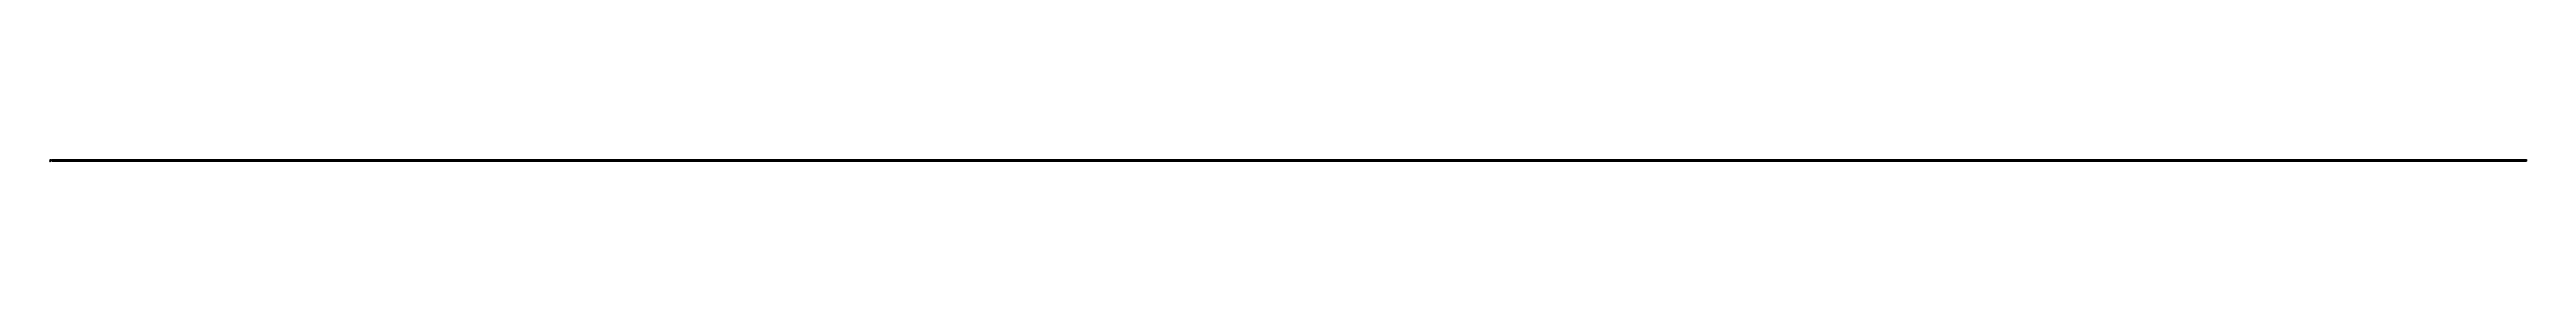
# Model space of a CAD drawing. Extents: x -23 to 50027, y -32 to 19.
import ezdxf

# ---------------------------------------------------------------- set-up
doc = ezdxf.new("R2010")
doc.units = 0
doc.linetypes.add('CENTER', pattern=[50.8, 31.75, -6.35, 6.35, -6.35])
doc.linetypes.add('DASHED', pattern=[19.05, 12.7, -6.35])
doc.layers.get('0').update_dxf_attribs({"linetype": 'CONTINUOUS'})
doc.layers.add('CENTER', color=1, linetype='CENTER')
doc.styles.get("Standard").update_dxf_attribs({"font": 'txt.shx', "height": 3, "bigfont": 'bigfont.shx'})

msp = doc.modelspace()

# ---------------------------------------------------------------- linework, layer by layer
at = {"color": 7, "linetype": 'CONTINUOUS'}
for p, q in [((25, 17), (25, -17)), ((25, 17), (50025, 17)), ((50025, 17), (50025, -17)), ((25, -17), (50025, -17))]:
    msp.add_line(p, q, dxfattribs=at)
at = {"color": 3, "linetype": 'DASHED'}
for p, q in [((25, 13), (50025, 13)), ((25, -13), (50025, -13))]:
    msp.add_line(p, q, dxfattribs=at)
at = {"color": 7, "linetype": 'CONTINUOUS'}
for radius in [16.7, 12.7]:
    msp.add_circle((0, 0), radius, dxfattribs=at)
at = {"layer": 'CENTER', "color": 1, "linetype": 'CENTER'}
for p, q in [((19, 0), (-19, 0)), ((0, -19), (0, 19)), ((23, 0), (50027, 0))]:
    msp.add_line(p, q, dxfattribs=at)

# ---------------------------------------------------------------- texts
at = {"color": 7, "linetype": 'CONTINUOUS'}
for s, p in [('HOTG25-50', (-23, -27)), ('HOTG25', (-23, -32))]:
    msp.add_text(s, height=3, dxfattribs=at).set_placement(p)

doc.saveas('drawing.dxf')
